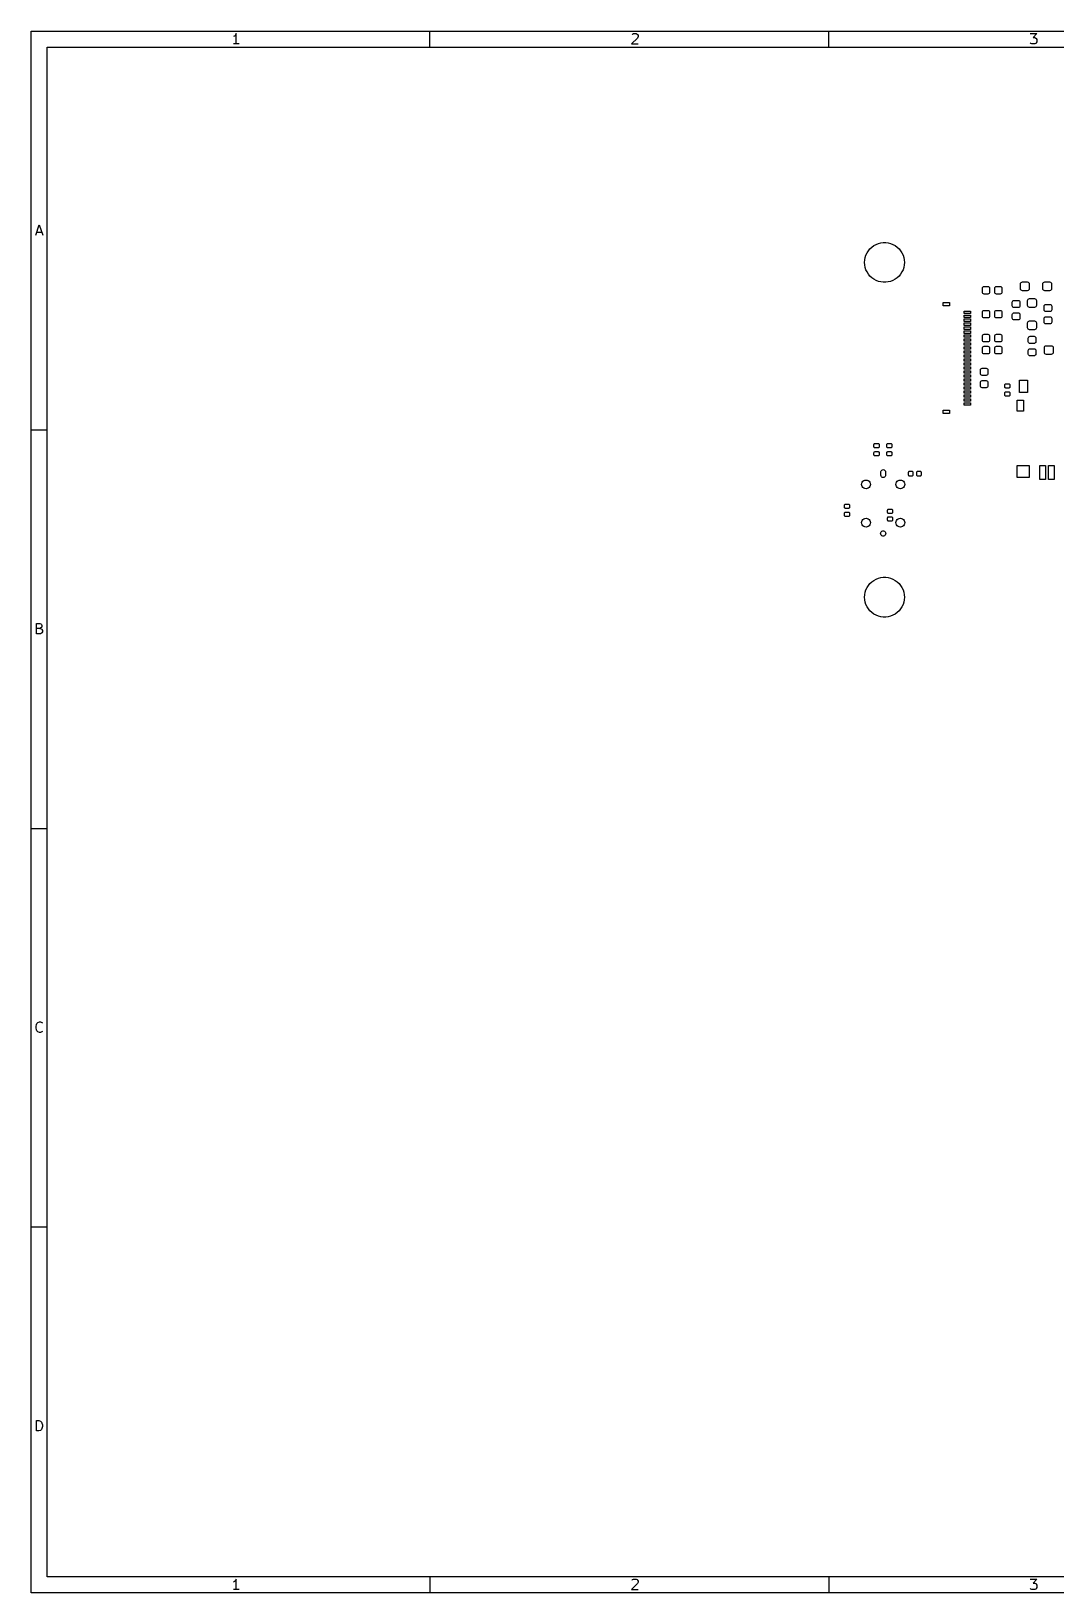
# Model space of a CAD drawing. Extents: x 0.4 to 10.6, y -8.1 to -0.4.
# Drawn here: x 0.39 to 5.45, y -8.11 to -0.39 of the extents above; entities that cross this region are included whole.
import ezdxf

# ---------------------------------------------------------------- set-up
doc = ezdxf.new("R2010")
doc.units = 0
doc.header["$MEASUREMENT"] = 0
doc.layers.add('BLACK', color=7, linetype='CONTINUOUS')

msp = doc.modelspace()

# ---------------------------------------------------------------- linework, layer by layer
at = {"layer": 'BLACK', "linetype": 'CONTINUOUS'}
for p, q in [((0.3937, -0.3937), (10.6063, -0.3937)), ((0.3937, -8.1063), (0.3937, -0.3937)), ((1.39646, -0.41745), (1.39159, -0.41988)), ((1.42083, -0.45644), (1.39159, -0.45644)), ((1.40134, -0.41257), (1.39646, -0.41745)), ((1.40621, -0.40526), (1.40134, -0.41257)), ((1.40621, -0.45644), (1.40621, -0.40526)), ((2.3622, -0.47244), (2.3622, -0.3937)), ((3.3869, -0.42719), (3.35765, -0.45644)), ((3.35765, -0.45644), (3.38934, -0.45644)), ((3.36009, -0.41013), (3.36253, -0.4077)), ((3.36253, -0.4077), (3.3674, -0.40526)), ((3.3674, -0.40526), (3.37959, -0.40526)), ((3.37959, -0.40526), (3.38446, -0.4077)), ((3.38446, -0.4077), (3.3869, -0.41013)), ((3.3869, -0.41013), (3.38934, -0.41501)), ((3.38934, -0.41988), (3.3869, -0.42719)), ((3.38934, -0.41501), (3.38934, -0.41988)), ((4.33071, -0.47244), (4.33071, -0.3937)), ((5.32616, -0.40526), (5.35784, -0.40526)), ((5.32859, -0.454), (5.32616, -0.45157)), ((5.33347, -0.45644), (5.32859, -0.454)), ((5.34809, -0.45644), (5.33347, -0.45644)), ((5.35784, -0.40526), (5.34078, -0.42476)), ((5.34078, -0.42476), (5.34809, -0.42476)), ((5.34809, -0.42476), (5.35297, -0.42719)), ((5.35297, -0.454), (5.34809, -0.45644)), ((5.35297, -0.42719), (5.3554, -0.42963)), ((5.3554, -0.45157), (5.35297, -0.454)), ((5.3554, -0.42963), (5.35784, -0.43451)), ((5.35784, -0.44669), (5.3554, -0.45157)), ((5.35784, -0.43451), (5.35784, -0.44669)), ((0.47244, -0.47244), (10.5276, -0.47244)), ((0.47244, -8.02756), (0.47244, -0.47244)), ((0.41601, -1.40132), (0.43307, -1.35014)), ((0.42089, -1.3867), (0.44526, -1.3867)), ((0.43307, -1.35014), (0.45013, -1.40132)), ((4.53455, -1.46806), (4.54356, -1.4596)), ((4.54356, -1.4596), (4.55356, -1.45233)), ((4.55356, -1.45233), (4.56439, -1.44638)), ((4.56439, -1.44638), (4.57588, -1.44183)), ((4.57588, -1.44183), (4.58786, -1.43875)), ((4.58786, -1.43875), (4.60012, -1.4372)), ((4.60012, -1.4372), (4.61248, -1.4372)), ((4.61248, -1.4372), (4.62474, -1.43875)), ((4.62474, -1.43875), (4.63671, -1.44183)), ((4.63671, -1.44183), (4.64821, -1.44638)), ((4.64821, -1.44638), (4.65904, -1.45233)), ((4.65904, -1.45233), (4.66904, -1.4596)), ((4.66904, -1.4596), (4.67805, -1.46806)), ((4.50787, -1.53543), (4.50865, -1.5231)), ((4.50865, -1.54777), (4.50787, -1.53543)), ((4.50865, -1.5231), (4.51097, -1.51096)), ((4.51097, -1.51096), (4.51479, -1.4992)), ((4.51479, -1.4992), (4.52005, -1.48802)), ((4.52005, -1.48802), (4.52667, -1.47758)), ((4.52667, -1.47758), (4.53455, -1.46806)), ((4.67805, -1.46806), (4.68593, -1.47758)), ((4.68593, -1.47758), (4.69255, -1.48802)), ((4.69255, -1.48802), (4.69781, -1.4992)), ((4.69781, -1.4992), (4.70163, -1.51096)), ((4.70163, -1.51096), (4.70395, -1.5231)), ((4.70395, -1.5231), (4.70472, -1.53543)), ((4.70472, -1.53543), (4.70395, -1.54777)), ((4.51097, -1.55991), (4.50865, -1.54777)), ((4.51479, -1.57167), (4.51097, -1.55991)), ((4.52005, -1.58285), (4.51479, -1.57167)), ((4.52667, -1.59329), (4.52005, -1.58285)), ((4.53455, -1.60281), (4.52667, -1.59329)), ((4.54356, -1.61127), (4.53455, -1.60281)), ((4.55356, -1.61854), (4.54356, -1.61127)), ((4.56439, -1.62449), (4.55356, -1.61854)), ((4.65904, -1.61854), (4.64821, -1.62449)), ((4.66904, -1.61127), (4.65904, -1.61854)), ((4.67805, -1.60281), (4.66904, -1.61127)), ((4.68593, -1.59329), (4.67805, -1.60281)), ((4.69255, -1.58285), (4.68593, -1.59329)), ((4.69781, -1.57167), (4.69255, -1.58285)), ((4.70163, -1.55991), (4.69781, -1.57167)), ((4.70395, -1.54777), (4.70163, -1.55991)), ((4.57588, -1.62904), (4.56439, -1.62449)), ((4.58786, -1.63211), (4.57588, -1.62904)), ((4.60012, -1.63366), (4.58786, -1.63211)), ((4.61248, -1.63366), (4.60012, -1.63366)), ((4.62474, -1.63211), (4.61248, -1.63366)), ((4.63671, -1.62904), (4.62474, -1.63211)), ((4.64821, -1.62449), (4.63671, -1.62904)), ((5.08957, -1.66339), (5.09024, -1.66)), ((5.08957, -1.68307), (5.08957, -1.66339)), ((5.09024, -1.68646), (5.08957, -1.68307)), ((5.09024, -1.66), (5.09216, -1.65712)), ((5.09216, -1.68933), (5.09024, -1.68646)), ((5.09216, -1.65712), (5.09504, -1.6552)), ((5.09504, -1.69125), (5.09216, -1.68933)), ((5.09504, -1.6552), (5.09843, -1.65453)), ((5.09843, -1.69193), (5.09504, -1.69125)), ((5.09843, -1.65453), (5.11614, -1.65453)), ((5.11614, -1.69193), (5.09843, -1.69193)), ((5.11614, -1.65453), (5.11953, -1.6552)), ((5.11953, -1.69125), (5.11614, -1.69193)), ((5.11953, -1.6552), (5.12241, -1.65712)), ((5.12241, -1.68933), (5.11953, -1.69125)), ((5.12241, -1.65712), (5.12433, -1.66)), ((5.12433, -1.68646), (5.12241, -1.68933)), ((5.12433, -1.66), (5.125, -1.66339)), ((5.125, -1.68307), (5.12433, -1.68646)), ((5.125, -1.66339), (5.125, -1.68307)), ((5.15059, -1.66339), (5.15126, -1.66)), ((5.15059, -1.68307), (5.15059, -1.66339)), ((5.15126, -1.68646), (5.15059, -1.68307)), ((5.15126, -1.66), (5.15319, -1.65712)), ((5.15319, -1.68933), (5.15126, -1.68646)), ((5.15319, -1.65712), (5.15606, -1.6552)), ((5.15606, -1.69125), (5.15319, -1.68933)), ((5.15606, -1.6552), (5.15945, -1.65453)), ((5.15945, -1.69193), (5.15606, -1.69125)), ((5.15945, -1.65453), (5.17717, -1.65453)), ((5.17717, -1.69193), (5.15945, -1.69193)), ((5.17717, -1.65453), (5.18056, -1.6552)), ((5.18056, -1.69125), (5.17717, -1.69193)), ((5.18056, -1.6552), (5.18343, -1.65712)), ((5.18343, -1.68933), (5.18056, -1.69125)), ((5.18343, -1.65712), (5.18535, -1.66)), ((5.18535, -1.68646), (5.18343, -1.68933)), ((5.18535, -1.66), (5.18602, -1.66339)), ((5.18602, -1.68307), (5.18535, -1.68646)), ((5.18602, -1.66339), (5.18602, -1.68307)), ((5.27756, -1.64173), (5.27831, -1.63797)), ((5.27756, -1.66535), (5.27756, -1.64173)), ((5.27831, -1.66912), (5.27756, -1.66535)), ((5.27831, -1.63797), (5.28044, -1.63477)), ((5.28044, -1.67231), (5.27831, -1.66912)), ((5.28044, -1.63477), (5.28364, -1.63264)), ((5.28364, -1.67445), (5.28044, -1.67231)), ((5.28364, -1.63264), (5.2874, -1.63189)), ((5.2874, -1.6752), (5.28364, -1.67445)), ((5.2874, -1.63189), (5.31102, -1.63189)), ((5.31102, -1.6752), (5.2874, -1.6752)), ((5.31102, -1.63189), (5.31479, -1.63264)), ((5.31479, -1.67445), (5.31102, -1.6752)), ((5.31479, -1.63264), (5.31798, -1.63477)), ((5.31798, -1.67231), (5.31479, -1.67445)), ((5.31798, -1.63477), (5.32012, -1.63797)), ((5.32012, -1.66912), (5.31798, -1.67231)), ((5.32012, -1.63797), (5.32087, -1.64173)), ((5.32087, -1.66535), (5.32012, -1.66912)), ((5.32087, -1.64173), (5.32087, -1.66535)), ((5.3878, -1.64173), (5.38854, -1.63797)), ((5.3878, -1.66535), (5.3878, -1.64173)), ((5.38854, -1.66912), (5.3878, -1.66535)), ((5.38854, -1.63797), (5.39068, -1.63477)), ((5.39068, -1.67231), (5.38854, -1.66912)), ((5.39068, -1.63477), (5.39387, -1.63264)), ((5.39387, -1.67445), (5.39068, -1.67231)), ((5.39387, -1.63264), (5.39764, -1.63189)), ((5.39764, -1.6752), (5.39387, -1.67445)), ((5.39764, -1.63189), (5.42126, -1.63189)), ((5.42126, -1.6752), (5.39764, -1.6752)), ((5.42126, -1.63189), (5.42503, -1.63264)), ((5.42503, -1.67445), (5.42126, -1.6752)), ((5.42503, -1.63264), (5.42822, -1.63477)), ((5.42822, -1.67231), (5.42503, -1.67445)), ((5.42822, -1.63477), (5.43035, -1.63797)), ((5.43035, -1.66912), (5.42822, -1.67231)), ((5.43035, -1.63797), (5.4311, -1.64173)), ((5.4311, -1.66535), (5.43035, -1.66912)), ((5.4311, -1.64173), (5.4311, -1.66535)), ((4.89567, -1.75), (4.89567, -1.73425)), ((4.89567, -1.73425), (4.92717, -1.73425)), ((4.92717, -1.75), (4.89567, -1.75)), ((4.92717, -1.73425), (4.92717, -1.75)), ((5.09216, -1.77523), (5.09504, -1.77331)), ((5.09504, -1.77331), (5.09843, -1.77264)), ((5.09843, -1.77264), (5.11614, -1.77264)), ((5.11614, -1.77264), (5.11953, -1.77331)), ((5.11953, -1.77331), (5.12241, -1.77523)), ((5.15319, -1.77523), (5.15606, -1.77331)), ((5.15606, -1.77331), (5.15945, -1.77264)), ((5.15945, -1.77264), (5.17717, -1.77264)), ((5.17717, -1.77264), (5.18056, -1.77331)), ((5.18056, -1.77331), (5.18343, -1.77523)), ((5.2372, -1.73228), (5.23788, -1.72889)), ((5.2372, -1.75), (5.2372, -1.73228)), ((5.23788, -1.75339), (5.2372, -1.75)), ((5.23788, -1.72889), (5.2398, -1.72602)), ((5.2398, -1.75626), (5.23788, -1.75339)), ((5.2398, -1.72602), (5.24267, -1.7241)), ((5.24267, -1.75818), (5.2398, -1.75626)), ((5.24267, -1.7241), (5.24606, -1.72343)), ((5.24606, -1.75886), (5.24267, -1.75818)), ((5.24606, -1.72343), (5.26575, -1.72343)), ((5.26575, -1.75886), (5.24606, -1.75886)), ((5.26575, -1.72343), (5.26914, -1.7241)), ((5.26914, -1.75818), (5.26575, -1.75886)), ((5.26914, -1.7241), (5.27201, -1.72602)), ((5.27201, -1.75626), (5.26914, -1.75818)), ((5.27201, -1.72602), (5.27393, -1.72889)), ((5.27393, -1.75339), (5.27201, -1.75626)), ((5.27393, -1.72889), (5.27461, -1.73228)), ((5.27461, -1.75), (5.27393, -1.75339)), ((5.27461, -1.73228), (5.27461, -1.75)), ((5.31299, -1.72441), (5.31374, -1.72064)), ((5.31299, -1.74803), (5.31299, -1.72441)), ((5.31374, -1.7518), (5.31299, -1.74803)), ((5.31374, -1.72064), (5.31587, -1.71745)), ((5.31587, -1.75499), (5.31374, -1.7518)), ((5.31587, -1.71745), (5.31907, -1.71532)), ((5.31907, -1.75712), (5.31587, -1.75499)), ((5.31907, -1.71532), (5.32283, -1.71457)), ((5.32283, -1.75787), (5.31907, -1.75712)), ((5.32283, -1.71457), (5.34646, -1.71457)), ((5.34646, -1.75787), (5.32283, -1.75787)), ((5.34646, -1.71457), (5.35022, -1.71532)), ((5.35022, -1.75712), (5.34646, -1.75787)), ((5.35022, -1.71532), (5.35342, -1.71745)), ((5.35342, -1.75499), (5.35022, -1.75712)), ((5.35342, -1.71745), (5.35555, -1.72064)), ((5.35555, -1.7518), (5.35342, -1.75499)), ((5.35555, -1.72064), (5.3563, -1.72441)), ((5.3563, -1.74803), (5.35555, -1.7518)), ((5.3563, -1.72441), (5.3563, -1.74803)), ((5.39469, -1.75197), (5.39536, -1.74858)), ((5.39469, -1.76969), (5.39469, -1.75197)), ((5.39536, -1.77307), (5.39469, -1.76969)), ((5.39536, -1.74858), (5.39728, -1.7457)), ((5.39728, -1.77595), (5.39536, -1.77307)), ((5.39728, -1.7457), (5.40015, -1.74378)), ((5.40015, -1.74378), (5.40354, -1.74311)), ((5.40354, -1.74311), (5.42323, -1.74311)), ((5.42323, -1.74311), (5.42662, -1.74378)), ((5.42662, -1.74378), (5.42949, -1.7457)), ((5.42949, -1.7457), (5.43141, -1.74858)), ((5.43141, -1.77307), (5.42949, -1.77595)), ((5.43141, -1.74858), (5.43209, -1.75197)), ((5.43209, -1.76969), (5.43141, -1.77307)), ((5.43209, -1.75197), (5.43209, -1.76969)), ((5, -1.7874), (5, -1.77559)), ((5, -1.77559), (5.0315, -1.77559)), ((5.0315, -1.7874), (5, -1.7874)), ((5, -1.80709), (5, -1.79528)), ((5, -1.79528), (5.0315, -1.79528)), ((5.0315, -1.80709), (5, -1.80709)), ((5, -1.82677), (5, -1.81496)), ((5, -1.81496), (5.0315, -1.81496)), ((5.0315, -1.82677), (5, -1.82677)), ((5, -1.84646), (5, -1.83465)), ((5, -1.83465), (5.0315, -1.83465)), ((5.0315, -1.84646), (5, -1.84646)), ((5.0315, -1.77559), (5.0315, -1.7874)), ((5.0315, -1.79528), (5.0315, -1.80709)), ((5.0315, -1.81496), (5.0315, -1.82677)), ((5.0315, -1.83465), (5.0315, -1.84646)), ((5.08957, -1.7815), (5.09024, -1.77811)), ((5.08957, -1.80118), (5.08957, -1.7815)), ((5.09024, -1.80457), (5.08957, -1.80118)), ((5.09024, -1.77811), (5.09216, -1.77523)), ((5.09216, -1.80744), (5.09024, -1.80457)), ((5.09504, -1.80937), (5.09216, -1.80744)), ((5.09843, -1.81004), (5.09504, -1.80937)), ((5.11614, -1.81004), (5.09843, -1.81004)), ((5.11953, -1.80937), (5.11614, -1.81004)), ((5.12241, -1.80744), (5.11953, -1.80937)), ((5.12241, -1.77523), (5.12433, -1.77811)), ((5.12433, -1.80457), (5.12241, -1.80744)), ((5.12433, -1.77811), (5.125, -1.7815)), ((5.125, -1.80118), (5.12433, -1.80457)), ((5.125, -1.7815), (5.125, -1.80118)), ((5.15059, -1.7815), (5.15126, -1.77811)), ((5.15059, -1.80118), (5.15059, -1.7815)), ((5.15126, -1.80457), (5.15059, -1.80118)), ((5.15126, -1.77811), (5.15319, -1.77523)), ((5.15319, -1.80744), (5.15126, -1.80457)), ((5.15606, -1.80937), (5.15319, -1.80744)), ((5.15945, -1.81004), (5.15606, -1.80937)), ((5.17717, -1.81004), (5.15945, -1.81004)), ((5.18056, -1.80937), (5.17717, -1.81004)), ((5.18343, -1.80744), (5.18056, -1.80937)), ((5.18343, -1.77523), (5.18535, -1.77811)), ((5.18535, -1.80457), (5.18343, -1.80744)), ((5.18535, -1.77811), (5.18602, -1.7815)), ((5.18602, -1.80118), (5.18535, -1.80457)), ((5.18602, -1.7815), (5.18602, -1.80118)), ((5.2372, -1.79331), (5.23788, -1.78992)), ((5.2372, -1.81102), (5.2372, -1.79331)), ((5.23788, -1.81441), (5.2372, -1.81102)), ((5.23788, -1.78992), (5.2398, -1.78704)), ((5.2398, -1.81729), (5.23788, -1.81441)), ((5.2398, -1.78704), (5.24267, -1.78512)), ((5.24267, -1.81921), (5.2398, -1.81729)), ((5.24267, -1.78512), (5.24606, -1.78445)), ((5.24606, -1.81988), (5.24267, -1.81921)), ((5.24606, -1.78445), (5.26575, -1.78445)), ((5.26575, -1.81988), (5.24606, -1.81988)), ((5.26575, -1.78445), (5.26914, -1.78512)), ((5.26914, -1.81921), (5.26575, -1.81988)), ((5.26914, -1.78512), (5.27201, -1.78704)), ((5.27201, -1.81729), (5.26914, -1.81921)), ((5.27201, -1.78704), (5.27393, -1.78992)), ((5.27393, -1.81441), (5.27201, -1.81729)), ((5.27393, -1.78992), (5.27461, -1.79331)), ((5.27461, -1.81102), (5.27393, -1.81441)), ((5.27461, -1.79331), (5.27461, -1.81102)), ((5.31299, -1.83465), (5.31374, -1.83088)), ((5.31299, -1.85827), (5.31299, -1.83465)), ((5.31374, -1.83088), (5.31587, -1.82769)), ((5.31587, -1.82769), (5.31907, -1.82555)), ((5.31907, -1.82555), (5.32283, -1.8248)), ((5.32283, -1.8248), (5.34646, -1.8248)), ((5.34646, -1.8248), (5.35022, -1.82555)), ((5.35022, -1.82555), (5.35342, -1.82769)), ((5.35342, -1.82769), (5.35555, -1.83088)), ((5.35555, -1.83088), (5.3563, -1.83465)), ((5.3563, -1.83465), (5.3563, -1.85827)), ((5.39469, -1.81299), (5.39536, -1.8096)), ((5.39469, -1.83071), (5.39469, -1.81299)), ((5.39536, -1.8341), (5.39469, -1.83071)), ((5.39536, -1.8096), (5.39728, -1.80673)), ((5.39728, -1.83697), (5.39536, -1.8341)), ((5.40015, -1.77787), (5.39728, -1.77595)), ((5.39728, -1.80673), (5.40015, -1.80481)), ((5.40015, -1.83889), (5.39728, -1.83697)), ((5.40354, -1.77854), (5.40015, -1.77787)), ((5.40015, -1.80481), (5.40354, -1.80413)), ((5.40354, -1.83957), (5.40015, -1.83889)), ((5.42323, -1.77854), (5.40354, -1.77854)), ((5.40354, -1.80413), (5.42323, -1.80413)), ((5.42323, -1.83957), (5.40354, -1.83957)), ((5.42662, -1.77787), (5.42323, -1.77854)), ((5.42323, -1.80413), (5.42662, -1.80481)), ((5.42662, -1.83889), (5.42323, -1.83957)), ((5.42949, -1.77595), (5.42662, -1.77787)), ((5.42662, -1.80481), (5.42949, -1.80673)), ((5.42949, -1.83697), (5.42662, -1.83889)), ((5.42949, -1.80673), (5.43141, -1.8096)), ((5.43141, -1.8341), (5.42949, -1.83697)), ((5.43141, -1.8096), (5.43209, -1.81299)), ((5.43209, -1.83071), (5.43141, -1.8341)), ((5.43209, -1.81299), (5.43209, -1.83071)), ((5, -1.86614), (5, -1.85433)), ((5, -1.85433), (5.0315, -1.85433)), ((5.0315, -1.86614), (5, -1.86614)), ((5, -1.88583), (5, -1.87402)), ((5, -1.87402), (5.0315, -1.87402)), ((5.0315, -1.88583), (5, -1.88583)), ((5, -1.90551), (5, -1.8937)), ((5, -1.8937), (5.0315, -1.8937)), ((5.0315, -1.90551), (5, -1.90551)), ((5, -1.9252), (5, -1.91339)), ((5, -1.91339), (5.0315, -1.91339)), ((5.0315, -1.9252), (5, -1.9252)), ((5.0315, -1.85433), (5.0315, -1.86614)), ((5.0315, -1.87402), (5.0315, -1.88583)), ((5.0315, -1.8937), (5.0315, -1.90551)), ((5.0315, -1.91339), (5.0315, -1.9252)), ((5.08957, -1.89961), (5.09024, -1.89622)), ((5.08957, -1.91929), (5.08957, -1.89961)), ((5.09024, -1.92268), (5.08957, -1.91929)), ((5.09024, -1.89622), (5.09216, -1.89334)), ((5.09216, -1.92556), (5.09024, -1.92268)), ((5.09216, -1.89334), (5.09504, -1.89142)), ((5.09504, -1.92748), (5.09216, -1.92556)), ((5.09504, -1.89142), (5.09843, -1.89075)), ((5.09843, -1.92815), (5.09504, -1.92748)), ((5.09843, -1.89075), (5.11614, -1.89075)), ((5.11614, -1.89075), (5.11953, -1.89142)), ((5.11953, -1.92748), (5.11614, -1.92815)), ((5.11953, -1.89142), (5.12241, -1.89334)), ((5.12241, -1.92556), (5.11953, -1.92748)), ((5.12241, -1.89334), (5.12433, -1.89622)), ((5.12433, -1.92268), (5.12241, -1.92556)), ((5.12433, -1.89622), (5.125, -1.89961)), ((5.125, -1.91929), (5.12433, -1.92268)), ((5.125, -1.89961), (5.125, -1.91929)), ((5.15059, -1.89961), (5.15126, -1.89622)), ((5.15059, -1.91929), (5.15059, -1.89961)), ((5.15126, -1.92268), (5.15059, -1.91929)), ((5.15126, -1.89622), (5.15319, -1.89334)), ((5.15319, -1.92556), (5.15126, -1.92268)), ((5.15319, -1.89334), (5.15606, -1.89142)), ((5.15606, -1.92748), (5.15319, -1.92556)), ((5.15606, -1.89142), (5.15945, -1.89075)), ((5.15945, -1.92815), (5.15606, -1.92748)), ((5.15945, -1.89075), (5.17717, -1.89075)), ((5.17717, -1.89075), (5.18056, -1.89142)), ((5.18056, -1.92748), (5.17717, -1.92815)), ((5.18056, -1.89142), (5.18343, -1.89334)), ((5.18343, -1.92556), (5.18056, -1.92748)), ((5.18343, -1.89334), (5.18535, -1.89622)), ((5.18535, -1.92268), (5.18343, -1.92556)), ((5.18535, -1.89622), (5.18602, -1.89961)), ((5.18602, -1.91929), (5.18535, -1.92268)), ((5.18602, -1.89961), (5.18602, -1.91929)), ((5.31374, -1.86203), (5.31299, -1.85827)), ((5.31587, -1.86523), (5.31374, -1.86203)), ((5.31907, -1.86736), (5.31587, -1.86523)), ((5.31594, -1.90945), (5.31662, -1.90606)), ((5.31594, -1.92717), (5.31594, -1.90945)), ((5.31662, -1.93056), (5.31594, -1.92717)), ((5.31662, -1.90606), (5.31854, -1.90319)), ((5.31854, -1.90319), (5.32141, -1.90126)), ((5.32283, -1.86811), (5.31907, -1.86736)), ((5.32141, -1.90126), (5.3248, -1.90059)), ((5.34646, -1.86811), (5.32283, -1.86811)), ((5.3248, -1.90059), (5.34449, -1.90059)), ((5.34449, -1.90059), (5.34788, -1.90126)), ((5.35022, -1.86736), (5.34646, -1.86811)), ((5.34788, -1.90126), (5.35075, -1.90319)), ((5.35342, -1.86523), (5.35022, -1.86736)), ((5.35075, -1.90319), (5.35267, -1.90606)), ((5.35267, -1.90606), (5.35335, -1.90945)), ((5.35335, -1.92717), (5.35267, -1.93056)), ((5.35335, -1.90945), (5.35335, -1.92717)), ((5.35555, -1.86203), (5.35342, -1.86523)), ((5.3563, -1.85827), (5.35555, -1.86203)), ((5, -1.94488), (5, -1.93307)), ((5, -1.93307), (5.0315, -1.93307)), ((5.0315, -1.94488), (5, -1.94488)), ((5, -1.96457), (5, -1.95276)), ((5, -1.95276), (5.0315, -1.95276)), ((5.0315, -1.96457), (5, -1.96457)), ((5, -1.98425), (5, -1.97244)), ((5, -1.97244), (5.0315, -1.97244)), ((5.0315, -1.98425), (5, -1.98425)), ((5, -2.00394), (5, -1.99213)), ((5, -1.99213), (5.0315, -1.99213)), ((5.0315, -2.00394), (5, -2.00394)), ((5.0315, -1.93307), (5.0315, -1.94488)), ((5.0315, -1.95276), (5.0315, -1.96457)), ((5.0315, -1.97244), (5.0315, -1.98425)), ((5.0315, -1.99213), (5.0315, -2.00394)), ((5.08957, -1.95866), (5.09024, -1.95527)), ((5.08957, -1.97835), (5.08957, -1.95866)), ((5.09024, -1.98174), (5.08957, -1.97835)), ((5.09024, -1.95527), (5.09216, -1.9524)), ((5.09216, -1.98461), (5.09024, -1.98174)), ((5.09216, -1.9524), (5.09504, -1.95048)), ((5.09504, -1.98653), (5.09216, -1.98461)), ((5.09504, -1.95048), (5.09843, -1.9498)), ((5.09843, -1.9872), (5.09504, -1.98653)), ((5.11614, -1.92815), (5.09843, -1.92815)), ((5.09843, -1.9498), (5.11614, -1.9498)), ((5.11614, -1.9872), (5.09843, -1.9872)), ((5.11614, -1.9498), (5.11953, -1.95048)), ((5.11953, -1.98653), (5.11614, -1.9872)), ((5.11953, -1.95048), (5.12241, -1.9524)), ((5.12241, -1.98461), (5.11953, -1.98653)), ((5.12241, -1.9524), (5.12433, -1.95527)), ((5.12433, -1.98174), (5.12241, -1.98461)), ((5.12433, -1.95527), (5.125, -1.95866)), ((5.125, -1.97835), (5.12433, -1.98174)), ((5.125, -1.95866), (5.125, -1.97835)), ((5.15059, -1.95866), (5.15126, -1.95527)), ((5.15059, -1.97835), (5.15059, -1.95866)), ((5.15126, -1.98174), (5.15059, -1.97835)), ((5.15126, -1.95527), (5.15319, -1.9524)), ((5.15319, -1.98461), (5.15126, -1.98174)), ((5.15319, -1.9524), (5.15606, -1.95048)), ((5.15606, -1.98653), (5.15319, -1.98461)), ((5.15606, -1.95048), (5.15945, -1.9498)), ((5.15945, -1.9872), (5.15606, -1.98653)), ((5.17717, -1.92815), (5.15945, -1.92815)), ((5.15945, -1.9498), (5.17717, -1.9498)), ((5.17717, -1.9872), (5.15945, -1.9872)), ((5.17717, -1.9498), (5.18056, -1.95048)), ((5.18056, -1.98653), (5.17717, -1.9872)), ((5.18056, -1.95048), (5.18343, -1.9524)), ((5.18343, -1.98461), (5.18056, -1.98653)), ((5.18343, -1.9524), (5.18535, -1.95527)), ((5.18535, -1.98174), (5.18343, -1.98461)), ((5.18535, -1.95527), (5.18602, -1.95866)), ((5.18602, -1.97835), (5.18535, -1.98174)), ((5.18602, -1.95866), (5.18602, -1.97835)), ((5.31594, -1.97047), (5.31662, -1.96708)), ((5.31594, -1.98819), (5.31594, -1.97047)), ((5.31662, -1.99158), (5.31594, -1.98819)), ((5.31854, -1.93343), (5.31662, -1.93056)), ((5.31662, -1.96708), (5.31854, -1.96421)), ((5.31854, -1.99445), (5.31662, -1.99158)), ((5.32141, -1.93535), (5.31854, -1.93343)), ((5.31854, -1.96421), (5.32141, -1.96229)), ((5.32141, -1.99637), (5.31854, -1.99445)), ((5.3248, -1.93602), (5.32141, -1.93535)), ((5.32141, -1.96229), (5.3248, -1.96161)), ((5.3248, -1.99705), (5.32141, -1.99637)), ((5.34449, -1.93602), (5.3248, -1.93602)), ((5.3248, -1.96161), (5.34449, -1.96161)), ((5.34449, -1.99705), (5.3248, -1.99705)), ((5.34788, -1.93535), (5.34449, -1.93602)), ((5.34449, -1.96161), (5.34788, -1.96229)), ((5.34788, -1.99637), (5.34449, -1.99705)), ((5.35075, -1.93343), (5.34788, -1.93535)), ((5.34788, -1.96229), (5.35075, -1.96421)), ((5.35075, -1.99445), (5.34788, -1.99637)), ((5.35267, -1.93056), (5.35075, -1.93343)), ((5.35075, -1.96421), (5.35267, -1.96708)), ((5.35267, -1.99158), (5.35075, -1.99445)), ((5.35267, -1.96708), (5.35335, -1.97047)), ((5.35335, -1.98819), (5.35267, -1.99158)), ((5.35335, -1.97047), (5.35335, -1.98819)), ((5.39567, -1.95669), (5.39642, -1.95293)), ((5.39567, -1.98031), (5.39567, -1.95669)), ((5.39642, -1.98408), (5.39567, -1.98031)), ((5.39642, -1.95293), (5.39855, -1.94973)), ((5.39855, -1.98727), (5.39642, -1.98408)), ((5.39855, -1.94973), (5.40175, -1.9476)), ((5.40175, -1.98941), (5.39855, -1.98727)), ((5.40175, -1.9476), (5.40551, -1.94685)), ((5.40551, -1.99016), (5.40175, -1.98941)), ((5.40551, -1.94685), (5.42913, -1.94685)), ((5.42913, -1.99016), (5.40551, -1.99016)), ((5.42913, -1.94685), (5.4329, -1.9476)), ((5.4329, -1.98941), (5.42913, -1.99016)), ((5.4329, -1.9476), (5.43609, -1.94973)), ((5.43609, -1.98727), (5.4329, -1.98941)), ((5.43609, -1.94973), (5.43823, -1.95293)), ((5.43823, -1.98408), (5.43609, -1.98727)), ((5.43823, -1.95293), (5.43898, -1.95669)), ((5.43898, -1.98031), (5.43823, -1.98408)), ((5.43898, -1.95669), (5.43898, -1.98031)), ((5, -2.02362), (5, -2.01181)), ((5, -2.01181), (5.0315, -2.01181)), ((5.0315, -2.02362), (5, -2.02362)), ((5, -2.04331), (5, -2.0315)), ((5, -2.0315), (5.0315, -2.0315)), ((5.0315, -2.04331), (5, -2.04331)), ((5, -2.06299), (5, -2.05118)), ((5, -2.05118), (5.0315, -2.05118)), ((5.0315, -2.06299), (5, -2.06299)), ((5, -2.08268), (5, -2.07087)), ((5, -2.07087), (5.0315, -2.07087)), ((5.0315, -2.01181), (5.0315, -2.02362)), ((5.0315, -2.0315), (5.0315, -2.04331)), ((5.0315, -2.05118), (5.0315, -2.06299)), ((5.0315, -2.07087), (5.0315, -2.08268)), ((5.07972, -2.06693), (5.0804, -2.06354)), ((5.07972, -2.08465), (5.07972, -2.06693)), ((5.0804, -2.06354), (5.08232, -2.06067)), ((5.08232, -2.06067), (5.08519, -2.05875)), ((5.08519, -2.05875), (5.08858, -2.05807)), ((5.08858, -2.05807), (5.10827, -2.05807)), ((5.10827, -2.05807), (5.11166, -2.05875)), ((5.11166, -2.05875), (5.11453, -2.06067)), ((5.11453, -2.06067), (5.11645, -2.06354)), ((5.11645, -2.06354), (5.11713, -2.06693)), ((5.11713, -2.06693), (5.11713, -2.08465)), ((5.0315, -2.08268), (5, -2.08268)), ((5, -2.10236), (5, -2.09055)), ((5, -2.09055), (5.0315, -2.09055)), ((5.0315, -2.10236), (5, -2.10236)), ((5, -2.12205), (5, -2.11024)), ((5, -2.11024), (5.0315, -2.11024)), ((5.0315, -2.12205), (5, -2.12205)), ((5, -2.14173), (5, -2.12992)), ((5, -2.12992), (5.0315, -2.12992)), ((5.0315, -2.14173), (5, -2.14173)), ((5, -2.16142), (5, -2.14961)), ((5, -2.14961), (5.0315, -2.14961)), ((5.0315, -2.09055), (5.0315, -2.10236)), ((5.0315, -2.11024), (5.0315, -2.12205)), ((5.0315, -2.12992), (5.0315, -2.14173)), ((5.0315, -2.14961), (5.0315, -2.16142)), ((5.0804, -2.08804), (5.07972, -2.08465)), ((5.07972, -2.12795), (5.0804, -2.12456)), ((5.07972, -2.14567), (5.07972, -2.12795)), ((5.0804, -2.14906), (5.07972, -2.14567)), ((5.08232, -2.09091), (5.0804, -2.08804)), ((5.0804, -2.12456), (5.08232, -2.12169)), ((5.08232, -2.15193), (5.0804, -2.14906)), ((5.08519, -2.09283), (5.08232, -2.09091)), ((5.08232, -2.12169), (5.08519, -2.11977)), ((5.08519, -2.15385), (5.08232, -2.15193)), ((5.08858, -2.0935), (5.08519, -2.09283)), ((5.08519, -2.11977), (5.08858, -2.11909)), ((5.08858, -2.15453), (5.08519, -2.15385)), ((5.10827, -2.0935), (5.08858, -2.0935)), ((5.08858, -2.11909), (5.10827, -2.11909)), ((5.10827, -2.15453), (5.08858, -2.15453)), ((5.11166, -2.09283), (5.10827, -2.0935)), ((5.10827, -2.11909), (5.11166, -2.11977)), ((5.11166, -2.15385), (5.10827, -2.15453)), ((5.11453, -2.09091), (5.11166, -2.09283)), ((5.11166, -2.11977), (5.11453, -2.12169)), ((5.11453, -2.15193), (5.11166, -2.15385)), ((5.11645, -2.08804), (5.11453, -2.09091)), ((5.11453, -2.12169), (5.11645, -2.12456)), ((5.11645, -2.14906), (5.11453, -2.15193)), ((5.11713, -2.08465), (5.11645, -2.08804)), ((5.11645, -2.12456), (5.11713, -2.12795)), ((5.11713, -2.14567), (5.11645, -2.14906)), ((5.11713, -2.12795), (5.11713, -2.14567)), ((5.2, -2.13996), (5.2004, -2.13793)), ((5.2, -2.15059), (5.2, -2.13996)), ((5.2004, -2.15262), (5.2, -2.15059)), ((5.2004, -2.13793), (5.20156, -2.1362)), ((5.20156, -2.15435), (5.2004, -2.15262)), ((5.20156, -2.1362), (5.20328, -2.13505)), ((5.20328, -2.1555), (5.20156, -2.15435)), ((5.20328, -2.13505), (5.20531, -2.13465)), ((5.20531, -2.15591), (5.20328, -2.1555)), ((5.20531, -2.13465), (5.21988, -2.13465)), ((5.21988, -2.15591), (5.20531, -2.15591)), ((5.21988, -2.13465), (5.22192, -2.13505)), ((5.22192, -2.1555), (5.21988, -2.15591)), ((5.22192, -2.13505), (5.22364, -2.1362)), ((5.22364, -2.15435), (5.22192, -2.1555)), ((5.22364, -2.1362), (5.22479, -2.13793)), ((5.22479, -2.15262), (5.22364, -2.15435)), ((5.22479, -2.13793), (5.2252, -2.13996)), ((5.2252, -2.15059), (5.22479, -2.15262)), ((5.2252, -2.13996), (5.2252, -2.15059)), ((5.27264, -2.17815), (5.27264, -2.11713)), ((5.27264, -2.11713), (5.31201, -2.11713)), ((5.31201, -2.11713), (5.31201, -2.17815)), ((5.0315, -2.16142), (5, -2.16142)), ((5, -2.1811), (5, -2.16929)), ((5, -2.16929), (5.0315, -2.16929)), ((5.0315, -2.1811), (5, -2.1811)), ((5, -2.20079), (5, -2.18898)), ((5, -2.18898), (5.0315, -2.18898)), ((5.0315, -2.20079), (5, -2.20079)), ((5, -2.22047), (5, -2.20866)), ((5, -2.20866), (5.0315, -2.20866)), ((5.0315, -2.22047), (5, -2.22047)), ((5, -2.24016), (5, -2.22835)), ((5, -2.22835), (5.0315, -2.22835)), ((5.0315, -2.16929), (5.0315, -2.1811)), ((5.0315, -2.18898), (5.0315, -2.20079)), ((5.0315, -2.20866), (5.0315, -2.22047)), ((5.0315, -2.22835), (5.0315, -2.24016)), ((5.2, -2.18012), (5.2004, -2.17808)), ((5.2, -2.19075), (5.2, -2.18012)), ((5.2004, -2.19278), (5.2, -2.19075)), ((5.2004, -2.17808), (5.20156, -2.17636)), ((5.20156, -2.19451), (5.2004, -2.19278)), ((5.20156, -2.17636), (5.20328, -2.17521)), ((5.20328, -2.19566), (5.20156, -2.19451)), ((5.20328, -2.17521), (5.20531, -2.1748)), ((5.20531, -2.19606), (5.20328, -2.19566)), ((5.20531, -2.1748), (5.21988, -2.1748)), ((5.21988, -2.19606), (5.20531, -2.19606)), ((5.21988, -2.1748), (5.22192, -2.17521)), ((5.22192, -2.19566), (5.21988, -2.19606)), ((5.22192, -2.17521), (5.22364, -2.17636)), ((5.22364, -2.19451), (5.22192, -2.19566)), ((5.22364, -2.17636), (5.22479, -2.17808)), ((5.22479, -2.19278), (5.22364, -2.19451)), ((5.22479, -2.17808), (5.2252, -2.18012)), ((5.2252, -2.19075), (5.22479, -2.19278)), ((5.2252, -2.18012), (5.2252, -2.19075)), ((5.26083, -2.27067), (5.26083, -2.21555)), ((5.26083, -2.21555), (5.29232, -2.21555)), ((5.31201, -2.17815), (5.27264, -2.17815)), ((5.29232, -2.21555), (5.29232, -2.27067)), ((4.89567, -2.2815), (4.89567, -2.26575)), ((4.89567, -2.26575), (4.92717, -2.26575)), ((4.92717, -2.2815), (4.89567, -2.2815)), ((4.92717, -2.26575), (4.92717, -2.2815)), ((5.0315, -2.24016), (5, -2.24016)), ((5.29232, -2.27067), (5.26083, -2.27067)), ((0.3937, -2.3622), (0.47244, -2.3622)), ((4.55433, -2.43524), (4.55474, -2.4332)), ((4.55433, -2.44587), (4.55433, -2.43524)), ((4.55474, -2.4479), (4.55433, -2.44587)), ((4.55474, -2.4332), (4.55589, -2.43148)), ((4.55589, -2.44962), (4.55474, -2.4479)), ((4.55589, -2.43148), (4.55761, -2.43033)), ((4.55761, -2.45078), (4.55589, -2.44962)), ((4.55761, -2.43033), (4.55965, -2.42992)), ((4.55965, -2.45118), (4.55761, -2.45078)), ((4.55965, -2.42992), (4.57421, -2.42992)), ((4.57421, -2.45118), (4.55965, -2.45118)), ((4.57421, -2.42992), (4.57625, -2.43033)), ((4.57625, -2.45078), (4.57421, -2.45118)), ((4.57625, -2.43033), (4.57797, -2.43148)), ((4.57797, -2.44962), (4.57625, -2.45078)), ((4.57797, -2.43148), (4.57912, -2.4332)), ((4.57912, -2.4479), (4.57797, -2.44962)), ((4.57912, -2.4332), (4.57953, -2.43524)), ((4.57953, -2.44587), (4.57912, -2.4479)), ((4.57953, -2.43524), (4.57953, -2.44587)), ((4.61732, -2.43524), (4.61773, -2.4332)), ((4.61732, -2.44587), (4.61732, -2.43524)), ((4.61773, -2.4479), (4.61732, -2.44587)), ((4.61773, -2.4332), (4.61888, -2.43148)), ((4.61888, -2.44962), (4.61773, -2.4479)), ((4.61888, -2.43148), (4.6206, -2.43033)), ((4.6206, -2.45078), (4.61888, -2.44962)), ((4.6206, -2.43033), (4.62264, -2.42992)), ((4.62264, -2.45118), (4.6206, -2.45078)), ((4.62264, -2.42992), (4.6372, -2.42992)), ((4.6372, -2.45118), (4.62264, -2.45118)), ((4.6372, -2.42992), (4.63924, -2.43033)), ((4.63924, -2.45078), (4.6372, -2.45118)), ((4.63924, -2.43033), (4.64096, -2.43148)), ((4.64096, -2.44962), (4.63924, -2.45078)), ((4.64096, -2.43148), (4.64212, -2.4332)), ((4.64212, -2.4479), (4.64096, -2.44962)), ((4.64212, -2.4332), (4.64252, -2.43524)), ((4.64252, -2.44587), (4.64212, -2.4479)), ((4.64252, -2.43524), (4.64252, -2.44587)), ((4.55433, -2.47539), (4.55474, -2.47336)), ((4.55433, -2.48602), (4.55433, -2.47539)), ((4.55474, -2.48806), (4.55433, -2.48602)), ((4.55474, -2.47336), (4.55589, -2.47164)), ((4.55589, -2.48978), (4.55474, -2.48806)), ((4.55589, -2.47164), (4.55761, -2.47048)), ((4.55761, -2.49093), (4.55589, -2.48978)), ((4.55761, -2.47048), (4.55965, -2.47008)), ((4.55965, -2.49134), (4.55761, -2.49093)), ((4.55965, -2.47008), (4.57421, -2.47008)), ((4.57421, -2.49134), (4.55965, -2.49134)), ((4.57421, -2.47008), (4.57625, -2.47048)), ((4.57625, -2.49093), (4.57421, -2.49134)), ((4.57625, -2.47048), (4.57797, -2.47164)), ((4.57797, -2.48978), (4.57625, -2.49093)), ((4.57797, -2.47164), (4.57912, -2.47336)), ((4.57912, -2.48806), (4.57797, -2.48978)), ((4.57912, -2.47336), (4.57953, -2.47539)), ((4.57953, -2.48602), (4.57912, -2.48806)), ((4.57953, -2.47539), (4.57953, -2.48602)), ((4.61732, -2.47539), (4.61773, -2.47336)), ((4.61732, -2.48602), (4.61732, -2.47539)), ((4.61773, -2.48806), (4.61732, -2.48602)), ((4.61773, -2.47336), (4.61888, -2.47164)), ((4.61888, -2.48978), (4.61773, -2.48806)), ((4.61888, -2.47164), (4.6206, -2.47048)), ((4.6206, -2.49093), (4.61888, -2.48978)), ((4.6206, -2.47048), (4.62264, -2.47008)), ((4.62264, -2.49134), (4.6206, -2.49093)), ((4.62264, -2.47008), (4.6372, -2.47008)), ((4.6372, -2.49134), (4.62264, -2.49134)), ((4.6372, -2.47008), (4.63924, -2.47048)), ((4.63924, -2.49093), (4.6372, -2.49134)), ((4.63924, -2.47048), (4.64096, -2.47164)), ((4.64096, -2.48978), (4.63924, -2.49093)), ((4.64096, -2.47164), (4.64212, -2.47336)), ((4.64212, -2.48806), (4.64096, -2.48978)), ((4.64212, -2.47336), (4.64252, -2.47539)), ((4.64252, -2.48602), (4.64212, -2.48806)), ((4.64252, -2.47539), (4.64252, -2.48602)), ((5.26083, -2.59744), (5.26083, -2.53839)), ((5.26083, -2.53839), (5.31988, -2.53839)), ((5.31988, -2.53839), (5.31988, -2.59744)), ((5.37303, -2.60728), (5.37303, -2.53839)), ((5.37303, -2.53839), (5.40059, -2.53839)), ((5.40059, -2.53839), (5.40059, -2.60728)), ((5.41634, -2.60728), (5.41634, -2.53839)), ((5.41634, -2.53839), (5.4439, -2.53839)), ((5.4439, -2.53839), (5.4439, -2.60728)), ((4.49424, -2.62629), (4.4964, -2.62106)), ((4.4964, -2.62106), (4.49985, -2.61658)), ((4.49985, -2.61658), (4.50433, -2.61314)), ((4.50433, -2.61314), (4.50955, -2.61097)), ((4.50955, -2.61097), (4.51516, -2.61024)), ((4.51516, -2.61024), (4.52076, -2.61097)), ((4.52076, -2.61097), (4.52598, -2.61314)), ((4.52598, -2.61314), (4.53047, -2.61658)), ((4.53047, -2.61658), (4.53391, -2.62106)), ((4.53391, -2.62106), (4.53607, -2.62629)), ((4.58839, -2.57047), (4.58858, -2.56837)), ((4.58839, -2.58701), (4.58839, -2.57047)), ((4.58916, -2.59113), (4.58839, -2.58701)), ((4.58858, -2.56837), (4.5901, -2.56446)), ((4.59137, -2.5947), (4.58916, -2.59113)), ((4.5901, -2.56446), (4.59292, -2.56136)), ((4.59471, -2.59723), (4.59137, -2.5947)), ((4.59292, -2.56136), (4.59668, -2.55949)), ((4.59875, -2.59838), (4.59471, -2.59723)), ((4.59668, -2.55949), (4.60086, -2.5591)), ((4.60293, -2.59799), (4.59875, -2.59838)), ((4.60086, -2.5591), (4.60489, -2.56025)), ((4.60668, -2.59612), (4.60293, -2.59799)), ((4.60489, -2.56025), (4.60824, -2.56278)), ((4.60951, -2.59302), (4.60668, -2.59612)), ((4.60824, -2.56278), (4.61045, -2.56635)), ((4.61103, -2.58911), (4.60951, -2.59302)), ((4.61045, -2.56635), (4.61122, -2.57047)), ((4.61122, -2.58701), (4.61103, -2.58911)), ((4.61122, -2.57047), (4.61122, -2.58701)), ((4.66353, -2.62629), (4.6657, -2.62106)), ((4.6657, -2.62106), (4.66914, -2.61658)), ((4.66914, -2.61658), (4.67362, -2.61314)), ((4.67362, -2.61314), (4.67884, -2.61097)), ((4.67884, -2.61097), (4.68445, -2.61024)), ((4.68445, -2.61024), (4.69005, -2.61097)), ((4.69005, -2.61097), (4.69528, -2.61314)), ((4.69528, -2.61314), (4.69976, -2.61658)), ((4.69976, -2.61658), (4.7032, -2.62106)), ((4.7032, -2.62106), (4.70536, -2.62629)), ((4.7252, -2.57146), (4.7256, -2.56942)), ((4.7252, -2.58602), (4.7252, -2.57146)), ((4.7256, -2.58806), (4.7252, -2.58602)), ((4.7256, -2.56942), (4.72675, -2.5677)), ((4.72675, -2.58978), (4.7256, -2.58806)), ((4.72675, -2.5677), (4.72848, -2.56655)), ((4.72848, -2.59093), (4.72675, -2.58978)), ((4.72848, -2.56655), (4.73051, -2.56614)), ((4.73051, -2.59134), (4.72848, -2.59093)), ((4.73051, -2.56614), (4.74114, -2.56614)), ((4.74114, -2.59134), (4.73051, -2.59134)), ((4.74114, -2.56614), (4.74318, -2.56655)), ((4.74318, -2.59093), (4.74114, -2.59134)), ((4.74318, -2.56655), (4.7449, -2.5677)), ((4.7449, -2.58978), (4.74318, -2.59093)), ((4.7449, -2.5677), (4.74605, -2.56942)), ((4.74605, -2.58806), (4.7449, -2.58978)), ((4.74605, -2.56942), (4.74646, -2.57146)), ((4.74646, -2.58602), (4.74605, -2.58806)), ((4.74646, -2.57146), (4.74646, -2.58602)), ((4.76535, -2.57146), (4.76576, -2.56942)), ((4.76535, -2.58602), (4.76535, -2.57146)), ((4.76576, -2.58806), (4.76535, -2.58602)), ((4.76576, -2.56942), (4.76691, -2.5677)), ((4.76691, -2.58978), (4.76576, -2.58806)), ((4.76691, -2.5677), (4.76864, -2.56655)), ((4.76864, -2.59093), (4.76691, -2.58978)), ((4.76864, -2.56655), (4.77067, -2.56614)), ((4.77067, -2.59134), (4.76864, -2.59093)), ((4.77067, -2.56614), (4.7813, -2.56614)), ((4.7813, -2.59134), (4.77067, -2.59134)), ((4.7813, -2.56614), (4.78333, -2.56655)), ((4.78333, -2.59093), (4.7813, -2.59134)), ((4.78333, -2.56655), (4.78506, -2.5677)), ((4.78506, -2.58978), (4.78333, -2.59093)), ((4.78506, -2.5677), (4.78621, -2.56942)), ((4.78621, -2.58806), (4.78506, -2.58978)), ((4.78621, -2.56942), (4.78661, -2.57146)), ((4.78661, -2.58602), (4.78621, -2.58806)), ((4.78661, -2.57146), (4.78661, -2.58602)), ((5.31988, -2.59744), (5.26083, -2.59744)), ((5.40059, -2.60728), (5.37303, -2.60728)), ((5.4439, -2.60728), (5.41634, -2.60728)), ((4.4935, -2.63189), (4.49424, -2.62629)), ((4.49424, -2.63749), (4.4935, -2.63189)), ((4.4964, -2.64272), (4.49424, -2.63749)), ((4.49985, -2.6472), (4.4964, -2.64272)), ((4.50433, -2.65064), (4.49985, -2.6472)), ((4.50955, -2.65281), (4.50433, -2.65064)), ((4.51516, -2.65354), (4.50955, -2.65281)), ((4.52076, -2.65281), (4.51516, -2.65354)), ((4.52598, -2.65064), (4.52076, -2.65281)), ((4.53047, -2.6472), (4.52598, -2.65064)), ((4.53391, -2.64272), (4.53047, -2.6472)), ((4.53607, -2.63749), (4.53391, -2.64272)), ((4.53607, -2.62629), (4.53681, -2.63189)), ((4.53681, -2.63189), (4.53607, -2.63749)), ((4.6628, -2.63189), (4.66353, -2.62629)), ((4.66353, -2.63749), (4.6628, -2.63189)), ((4.6657, -2.64272), (4.66353, -2.63749)), ((4.66914, -2.6472), (4.6657, -2.64272)), ((4.67362, -2.65064), (4.66914, -2.6472)), ((4.67884, -2.65281), (4.67362, -2.65064)), ((4.68445, -2.65354), (4.67884, -2.65281)), ((4.69005, -2.65281), (4.68445, -2.65354)), ((4.69528, -2.65064), (4.69005, -2.65281)), ((4.69976, -2.6472), (4.69528, -2.65064)), ((4.7032, -2.64272), (4.69976, -2.6472)), ((4.70536, -2.63749), (4.7032, -2.64272)), ((4.70536, -2.62629), (4.7061, -2.63189)), ((4.7061, -2.63189), (4.70536, -2.63749)), ((4.40866, -2.73445), (4.40907, -2.73241)), ((4.40866, -2.74508), (4.40866, -2.73445)), ((4.40907, -2.74711), (4.40866, -2.74508)), ((4.40866, -2.77461), (4.40907, -2.77257)), ((4.40866, -2.78524), (4.40866, -2.77461)), ((4.40907, -2.73241), (4.41022, -2.73069)), ((4.41022, -2.74884), (4.40907, -2.74711)), ((4.40907, -2.77257), (4.41022, -2.77085)), ((4.41022, -2.73069), (4.41194, -2.72954)), ((4.41194, -2.74999), (4.41022, -2.74884)), ((4.41022, -2.77085), (4.41194, -2.7697)), ((4.41194, -2.72954), (4.41398, -2.72913)), ((4.41398, -2.75039), (4.41194, -2.74999)), ((4.41194, -2.7697), (4.41398, -2.76929)), ((4.41398, -2.72913), (4.42854, -2.72913)), ((4.42854, -2.75039), (4.41398, -2.75039)), ((4.41398, -2.76929), (4.42854, -2.76929)), ((4.42854, -2.72913), (4.43058, -2.72954)), ((4.43058, -2.74999), (4.42854, -2.75039)), ((4.42854, -2.76929), (4.43058, -2.7697)), ((4.43058, -2.72954), (4.4323, -2.73069)), ((4.4323, -2.74884), (4.43058, -2.74999)), ((4.43058, -2.7697), (4.4323, -2.77085)), ((4.4323, -2.73069), (4.43345, -2.73241)), ((4.43345, -2.74711), (4.4323, -2.74884)), ((4.4323, -2.77085), (4.43345, -2.77257)), ((4.43345, -2.73241), (4.43386, -2.73445)), ((4.43386, -2.74508), (4.43345, -2.74711)), ((4.43345, -2.77257), (4.43386, -2.77461)), ((4.43386, -2.73445), (4.43386, -2.74508)), ((4.43386, -2.77461), (4.43386, -2.78524)), ((4.62165, -2.75906), (4.62207, -2.75695)), ((4.62165, -2.77008), (4.62165, -2.75906)), ((4.62207, -2.77219), (4.62165, -2.77008)), ((4.62207, -2.75695), (4.62327, -2.75516)), ((4.62327, -2.77398), (4.62207, -2.77219)), ((4.62327, -2.75516), (4.62506, -2.75396)), ((4.62506, -2.77517), (4.62327, -2.77398)), ((4.62506, -2.75396), (4.62717, -2.75354)), ((4.62717, -2.77559), (4.62506, -2.77517)), ((4.62717, -2.75354), (4.64055, -2.75354)), ((4.64055, -2.77559), (4.62717, -2.77559)), ((4.64055, -2.75354), (4.64266, -2.75396)), ((4.64266, -2.77517), (4.64055, -2.77559)), ((4.64266, -2.75396), (4.64445, -2.75516)), ((4.64445, -2.77398), (4.64266, -2.77517)), ((4.64445, -2.75516), (4.64564, -2.75695)), ((4.64564, -2.77219), (4.64445, -2.77398)), ((4.64564, -2.75695), (4.64606, -2.75906)), ((4.64606, -2.77008), (4.64564, -2.77219)), ((4.64606, -2.75906), (4.64606, -2.77008)), ((4.40907, -2.78727), (4.40866, -2.78524)), ((4.41022, -2.78899), (4.40907, -2.78727)), ((4.41194, -2.79015), (4.41022, -2.78899)), ((4.41398, -2.79055), (4.41194, -2.79015)), ((4.42854, -2.79055), (4.41398, -2.79055)), ((4.43058, -2.79015), (4.42854, -2.79055)), ((4.4323, -2.78899), (4.43058, -2.79015)), ((4.43345, -2.78727), (4.4323, -2.78899)), ((4.43386, -2.78524), (4.43345, -2.78727)), ((4.4935, -2.82087), (4.49424, -2.81526)), ((4.49424, -2.82647), (4.4935, -2.82087)), ((4.49424, -2.81526), (4.4964, -2.81004)), ((4.4964, -2.83169), (4.49424, -2.82647)), ((4.4964, -2.81004), (4.49985, -2.80555)), ((4.49985, -2.83618), (4.4964, -2.83169)), ((4.49985, -2.80555), (4.50433, -2.80211)), ((4.50433, -2.83962), (4.49985, -2.83618)), ((4.50433, -2.80211), (4.50955, -2.79995)), ((4.50955, -2.84178), (4.50433, -2.83962)), ((4.50955, -2.79995), (4.51516, -2.79921)), ((4.51516, -2.84252), (4.50955, -2.84178)), ((4.51516, -2.79921), (4.52076, -2.79995)), ((4.52076, -2.84178), (4.51516, -2.84252)), ((4.52076, -2.79995), (4.52598, -2.80211)), ((4.52598, -2.83962), (4.52076, -2.84178)), ((4.52598, -2.80211), (4.53047, -2.80555)), ((4.53047, -2.83618), (4.52598, -2.83962)), ((4.53047, -2.80555), (4.53391, -2.81004)), ((4.53391, -2.83169), (4.53047, -2.83618)), ((4.53391, -2.81004), (4.53607, -2.81526)), ((4.53607, -2.82647), (4.53391, -2.83169)), ((4.53607, -2.81526), (4.53681, -2.82087)), ((4.53681, -2.82087), (4.53607, -2.82647)), ((4.62165, -2.79685), (4.62207, -2.79474)), ((4.62165, -2.80787), (4.62165, -2.79685)), ((4.62207, -2.80998), (4.62165, -2.80787)), ((4.62207, -2.79474), (4.62327, -2.79295)), ((4.62327, -2.81177), (4.62207, -2.80998)), ((4.62327, -2.79295), (4.62506, -2.79176)), ((4.62506, -2.81297), (4.62327, -2.81177)), ((4.62506, -2.79176), (4.62717, -2.79134)), ((4.62717, -2.81339), (4.62506, -2.81297)), ((4.62717, -2.79134), (4.64055, -2.79134)), ((4.64055, -2.81339), (4.62717, -2.81339)), ((4.64055, -2.79134), (4.64266, -2.79176)), ((4.64266, -2.81297), (4.64055, -2.81339)), ((4.64266, -2.79176), (4.64445, -2.79295)), ((4.64445, -2.81177), (4.64266, -2.81297)), ((4.64445, -2.79295), (4.64564, -2.79474)), ((4.64564, -2.80998), (4.64445, -2.81177)), ((4.64564, -2.79474), (4.64606, -2.79685)), ((4.64606, -2.80787), (4.64564, -2.80998)), ((4.64606, -2.79685), (4.64606, -2.80787)), ((4.6628, -2.82087), (4.66353, -2.81526)), ((4.66353, -2.82647), (4.6628, -2.82087)), ((4.66353, -2.81526), (4.6657, -2.81004)), ((4.6657, -2.83169), (4.66353, -2.82647)), ((4.6657, -2.81004), (4.66914, -2.80555)), ((4.66914, -2.83618), (4.6657, -2.83169)), ((4.66914, -2.80555), (4.67362, -2.80211)), ((4.67362, -2.83962), (4.66914, -2.83618)), ((4.67362, -2.80211), (4.67884, -2.79995)), ((4.67884, -2.84178), (4.67362, -2.83962)), ((4.67884, -2.79995), (4.68445, -2.79921)), ((4.68445, -2.84252), (4.67884, -2.84178)), ((4.68445, -2.79921), (4.69005, -2.79995)), ((4.69005, -2.84178), (4.68445, -2.84252)), ((4.69005, -2.79995), (4.69528, -2.80211)), ((4.69528, -2.83962), (4.69005, -2.84178)), ((4.69528, -2.80211), (4.69976, -2.80555)), ((4.69976, -2.83618), (4.69528, -2.83962)), ((4.69976, -2.80555), (4.7032, -2.81004)), ((4.7032, -2.83169), (4.69976, -2.83618)), ((4.7032, -2.81004), (4.70536, -2.81526)), ((4.70536, -2.82647), (4.7032, -2.83169)), ((4.70536, -2.81526), (4.7061, -2.82087)), ((4.7061, -2.82087), (4.70536, -2.82647)), ((4.58681, -2.87402), (4.58759, -2.86957)), ((4.58759, -2.87846), (4.58681, -2.87402)), ((4.58759, -2.86957), (4.58985, -2.86566)), ((4.58985, -2.88237), (4.58759, -2.87846)), ((4.58985, -2.86566), (4.59331, -2.86276)), ((4.59331, -2.88527), (4.58985, -2.88237)), ((4.59331, -2.86276), (4.59755, -2.86122)), ((4.59755, -2.88681), (4.59331, -2.88527)), ((4.59755, -2.86122), (4.60206, -2.86122)), ((4.60206, -2.88681), (4.59755, -2.88681)), ((4.60206, -2.86122), (4.6063, -2.86276)), ((4.6063, -2.88527), (4.60206, -2.88681)), ((4.6063, -2.86276), (4.60976, -2.86566)), ((4.60976, -2.88237), (4.6063, -2.88527)), ((4.60976, -2.86566), (4.61201, -2.86957)), ((4.61201, -2.87846), (4.60976, -2.88237)), ((4.61201, -2.86957), (4.6128, -2.87402)), ((4.6128, -2.87402), (4.61201, -2.87846)), ((4.51097, -3.1645), (4.51479, -3.15274)), ((4.51479, -3.15274), (4.52005, -3.14156)), ((4.52005, -3.14156), (4.52667, -3.13112)), ((4.52667, -3.13112), (4.53455, -3.1216)), ((4.53455, -3.1216), (4.54356, -3.11314)), ((4.54356, -3.11314), (4.55356, -3.10587)), ((4.55356, -3.10587), (4.56439, -3.09992)), ((4.56439, -3.09992), (4.57588, -3.09537)), ((4.57588, -3.09537), (4.58786, -3.09229)), ((4.58786, -3.09229), (4.60012, -3.09075)), ((4.60012, -3.09075), (4.61248, -3.09075)), ((4.61248, -3.09075), (4.62474, -3.09229)), ((4.62474, -3.09229), (4.63671, -3.09537)), ((4.63671, -3.09537), (4.64821, -3.09992)), ((4.64821, -3.09992), (4.65904, -3.10587)), ((4.65904, -3.10587), (4.66904, -3.11314)), ((4.66904, -3.11314), (4.67805, -3.1216)), ((4.67805, -3.1216), (4.68593, -3.13112)), ((4.68593, -3.13112), (4.69255, -3.14156)), ((4.69255, -3.14156), (4.69781, -3.15274)), ((4.69781, -3.15274), (4.70163, -3.1645)), ((4.50787, -3.18898), (4.50865, -3.17664)), ((4.50865, -3.20131), (4.50787, -3.18898)), ((4.50865, -3.17664), (4.51097, -3.1645)), ((4.51097, -3.21345), (4.50865, -3.20131)), ((4.51479, -3.22521), (4.51097, -3.21345)), ((4.52005, -3.23639), (4.51479, -3.22521)), ((4.52667, -3.24683), (4.52005, -3.23639)), ((4.69255, -3.23639), (4.68593, -3.24683)), ((4.69781, -3.22521), (4.69255, -3.23639)), ((4.70163, -3.21345), (4.69781, -3.22521)), ((4.70163, -3.1645), (4.70395, -3.17664)), ((4.70395, -3.20131), (4.70163, -3.21345)), ((4.70395, -3.17664), (4.70472, -3.18898)), ((4.70472, -3.18898), (4.70395, -3.20131)), ((4.53455, -3.25635), (4.52667, -3.24683)), ((4.54356, -3.26481), (4.53455, -3.25635)), ((4.55356, -3.27208), (4.54356, -3.26481)), ((4.56439, -3.27803), (4.55356, -3.27208)), ((4.57588, -3.28258), (4.56439, -3.27803)), ((4.58786, -3.28566), (4.57588, -3.28258)), ((4.60012, -3.28721), (4.58786, -3.28566)), ((4.61248, -3.28721), (4.60012, -3.28721)), ((4.62474, -3.28566), (4.61248, -3.28721)), ((4.63671, -3.28258), (4.62474, -3.28566)), ((4.64821, -3.27803), (4.63671, -3.28258)), ((4.65904, -3.27208), (4.64821, -3.27803)), ((4.66904, -3.26481), (4.65904, -3.27208)), ((4.67805, -3.25635), (4.66904, -3.26481)), ((4.68593, -3.24683), (4.67805, -3.25635)), ((0.41967, -3.36983), (0.41967, -3.31865)), ((0.41967, -3.31865), (0.43673, -3.31865)), ((0.43673, -3.34302), (0.41967, -3.34302)), ((0.43916, -3.36983), (0.41967, -3.36983)), ((0.43673, -3.31865), (0.4416, -3.32108)), ((0.4416, -3.34058), (0.43673, -3.34302)), ((0.43673, -3.34302), (0.44404, -3.34545)), ((0.44404, -3.36739), (0.43916, -3.36983)), ((0.4416, -3.32108), (0.44404, -3.32352)), ((0.44404, -3.33814), (0.4416, -3.34058)), ((0.44404, -3.32352), (0.44648, -3.32839)), ((0.44648, -3.33327), (0.44404, -3.33814)), ((0.44404, -3.34545), (0.44648, -3.34789)), ((0.44648, -3.36495), (0.44404, -3.36739)), ((0.44648, -3.32839), (0.44648, -3.33327)), ((0.44648, -3.34789), (0.44891, -3.35277)), ((0.44891, -3.36008), (0.44648, -3.36495)), ((0.44891, -3.35277), (0.44891, -3.36008)), ((0.3937, -4.33071), (0.47244, -4.33071)), ((0.41723, -5.30908), (0.41967, -5.29934)), ((0.41723, -5.3164), (0.41723, -5.30908)), ((0.41967, -5.32614), (0.41723, -5.3164)), ((0.41967, -5.29934), (0.4221, -5.29446)), ((0.4221, -5.29446), (0.42698, -5.28959)), ((0.42698, -5.28959), (0.43429, -5.28715)), ((0.43429, -5.28715), (0.43916, -5.28715)), ((0.43916, -5.28715), (0.44648, -5.28959)), ((0.44648, -5.28959), (0.44891, -5.29202)), ((0.4221, -5.33102), (0.41967, -5.32614)), ((0.42698, -5.33589), (0.4221, -5.33102)), ((0.43429, -5.33833), (0.42698, -5.33589)), ((0.43916, -5.33833), (0.43429, -5.33833)), ((0.44648, -5.33589), (0.43916, -5.33833)), ((0.44891, -5.33346), (0.44648, -5.33589)), ((0.3937, -6.29921), (0.47244, -6.29921)), ((0.41967, -7.30683), (0.41967, -7.25565)), ((0.41967, -7.25565), (0.43185, -7.25565)), ((0.43185, -7.30683), (0.41967, -7.30683)), ((0.43185, -7.25565), (0.43916, -7.25809)), ((0.43916, -7.3044), (0.43185, -7.30683)), ((0.43916, -7.25809), (0.44404, -7.26297)), ((0.44404, -7.29952), (0.43916, -7.3044)), ((0.44404, -7.26297), (0.44648, -7.26784)), ((0.44648, -7.29465), (0.44404, -7.29952)), ((0.44648, -7.26784), (0.44891, -7.27759)), ((0.44891, -7.2849), (0.44648, -7.29465)), ((0.44891, -7.27759), (0.44891, -7.2849)), ((10.5276, -8.02756), (0.47244, -8.02756)), ((1.39646, -8.0513), (1.39159, -8.05374)), ((1.42083, -8.0903), (1.39159, -8.0903)), ((1.40134, -8.04643), (1.39646, -8.0513)), ((1.40621, -8.03912), (1.40134, -8.04643)), ((1.40621, -8.0903), (1.40621, -8.03912)), ((2.3622, -8.02756), (2.3622, -8.1063)), ((3.3869, -8.06105), (3.35765, -8.0903)), ((3.35765, -8.0903), (3.38934, -8.0903)), ((3.36009, -8.04399), (3.36253, -8.04156)), ((3.36253, -8.04156), (3.3674, -8.03912)), ((3.3674, -8.03912), (3.37959, -8.03912)), ((3.37959, -8.03912), (3.38446, -8.04156)), ((3.38446, -8.04156), (3.3869, -8.04399)), ((3.3869, -8.04399), (3.38934, -8.04887)), ((3.38934, -8.05374), (3.3869, -8.06105)), ((3.38934, -8.04887), (3.38934, -8.05374)), ((4.33071, -8.02756), (4.33071, -8.1063)), ((5.32616, -8.03912), (5.35784, -8.03912)), ((5.32859, -8.08786), (5.32616, -8.08542)), ((5.33347, -8.0903), (5.32859, -8.08786)), ((5.34809, -8.0903), (5.33347, -8.0903)), ((5.35784, -8.03912), (5.34078, -8.05862)), ((5.34078, -8.05862), (5.34809, -8.05862)), ((5.34809, -8.05862), (5.35297, -8.06105)), ((5.35297, -8.08786), (5.34809, -8.0903)), ((5.35297, -8.06105), (5.3554, -8.06349)), ((5.3554, -8.08542), (5.35297, -8.08786)), ((5.3554, -8.06349), (5.35784, -8.06836)), ((5.35784, -8.08055), (5.3554, -8.08542)), ((5.35784, -8.06836), (5.35784, -8.08055)), ((10.6063, -8.1063), (0.3937, -8.1063))]:
    msp.add_line(p, q, dxfattribs=at)

doc.saveas('drawing.dxf')
